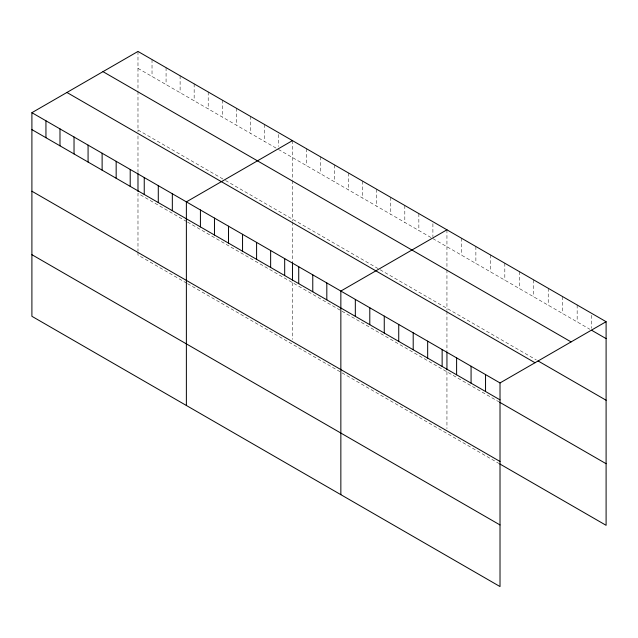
<?xml version="1.0" encoding="UTF-8"?>
<svg xmlns="http://www.w3.org/2000/svg" width="638" height="638" viewBox="0 0 638 638"><rect width="100%" height="100%" fill="white"/><g stroke="black" fill="none" stroke-linecap="round" stroke-linejoin="round"><path stroke-width="0.48" stroke-dasharray="3.19 2.39" d="M137.983 51.439L137.983 90.5M137.983 68.362L276.764 148.487M278.423 149.436L431.248 237.671M432.899 238.62L589.927 329.288M137.983 129.969L224.728 180.044M225.549 180.522L536.311 359.936M186.727 221.585L137.983 193.442L137.983 251.205M187.548 222.064L341.202 310.77M342.032 311.248L498.86 401.788M186.727 283.192L137.983 255.056L137.983 252.162M187.548 283.671L341.202 372.377M342.032 372.855L498.86 463.403M591.633 315.339L591.633 328.275M577.159 304.988L577.159 321.911M562.692 296.638L562.692 313.561M548.225 288.28L548.225 305.203M533.759 279.93L533.759 296.853M519.284 271.581L519.284 288.504M504.817 263.223L504.817 280.146M490.351 254.873L490.351 271.796M475.876 246.515L475.876 263.438M461.41 238.165L461.41 255.088M446.943 229.808L446.943 268.869M446.943 269.834L446.943 310.323M446.943 311.32L446.943 350.988M446.943 371.818L446.943 428.616M432.899 223.691L432.899 236.634M418.855 213.594L418.855 230.517M404.811 205.484L404.811 222.407M390.767 197.381L390.767 214.296M376.723 189.271L376.723 206.194M362.679 181.16L362.679 198.083M348.635 173.058L348.635 189.98M334.591 164.947L334.591 181.87M320.547 156.836L320.547 173.759M306.503 148.734L306.503 165.657M292.467 140.623L292.467 179.685M292.467 180.65L292.467 221.139M292.467 222.128L292.467 261.803M292.467 282.634L292.467 339.424M278.423 134.506L278.423 146.453M264.379 124.41L264.379 141.333M250.335 116.299L250.335 133.222M236.291 108.189L236.291 125.112M222.247 100.086L222.247 117.009M208.203 91.976L208.203 108.899M194.159 83.865L194.159 100.788M180.115 75.763L180.115 92.685M166.071 67.652L166.071 84.575M152.027 59.541L152.027 76.464M137.983 91.465L137.983 131.954M137.983 135.918L137.983 172.619"/><path stroke-width="0.96" d="M31.9 112.687L500.017 382.944L500.017 586.561L31.9 316.304L31.9 112.687L137.983 51.439L606.1 321.696L606.1 525.313L499.714 463.89M292.467 140.623L186.376 201.871L186.376 405.489M446.943 229.808L340.851 291.056L340.851 494.673M500.017 382.944L606.1 321.696M591.633 330.269L606.1 338.619M102.981 71.647L571.09 341.912M538.009 360.917L606.1 400.233M66.91 92.47L535.019 362.735M31.9 129.61L500.017 399.866M499.714 402.283L606.1 463.706M31.9 191.217L500.017 461.481M31.9 254.69L500.017 524.954M485.542 374.594L485.542 391.517M471.075 366.236L471.075 383.159M456.609 357.886L456.609 374.809M446.943 351.985L446.943 369.833M442.142 349.528L442.142 366.451M427.667 341.178L427.667 358.101M413.201 332.829L413.201 349.752M398.734 324.471L398.734 341.394M384.259 316.121L384.259 333.044M369.793 307.763L369.793 324.686M355.326 299.413L355.326 316.336M326.815 282.953L326.815 299.868M312.772 274.842L312.772 291.765M298.728 266.732L298.728 283.655M292.467 262.792L292.467 280.648M284.684 258.629L284.684 275.552M270.64 250.519L270.64 267.442M256.596 242.408L256.596 259.331M242.552 234.305L242.552 251.228M228.508 226.195L228.508 243.118M214.464 218.084L214.464 235.007M200.42 209.982L200.42 226.905M172.332 193.761L172.332 210.684M158.288 185.658L158.288 202.581M144.244 177.547L144.244 194.47M137.983 173.608L137.983 191.464M130.208 169.437L130.208 186.36M116.164 161.334L116.164 178.257M102.12 153.224L102.12 170.147M88.076 145.113L88.076 162.036M74.032 137.011L74.032 153.933M59.988 128.9L59.988 145.823M45.944 120.789L45.944 137.712"/></g></svg>
